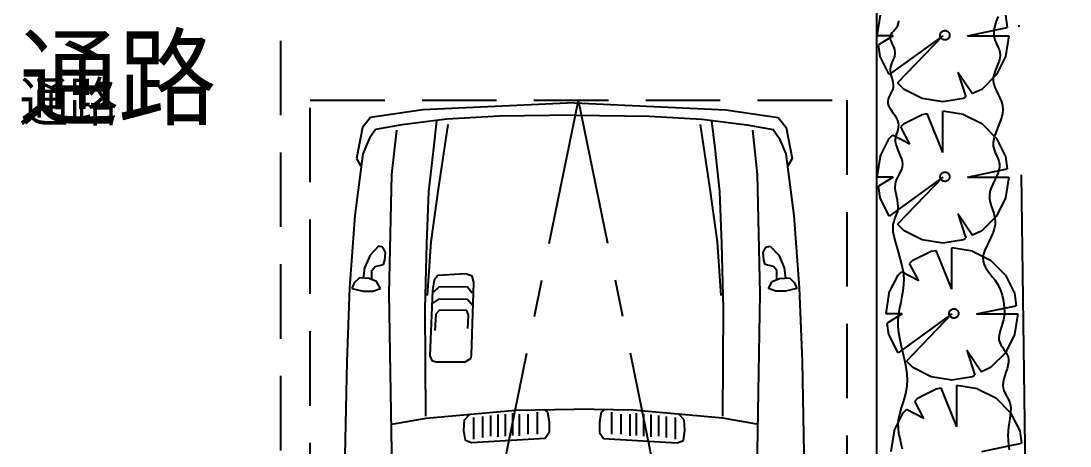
# Model space of a CAD drawing. Header units: millimetres. Extents: x 15495 to 166182, y -39946 to 18307.
# Drawn here: x 57170 to 60689, y -24089 to -22663 of the extents above; entities that cross this region are included whole.
import ezdxf

# ---------------------------------------------------------------- set-up
doc = ezdxf.new("R2010")
doc.units = ezdxf.units.MM
doc.header["$LTSCALE"] = 1000
for name, pattern in [('CENTER', [2, 1.25, -0.25, 0.25, -0.25]), ('DASHED', [0.75, 0.5, -0.25]), ('DIVIDEX2', [2.5, 1, -0.5, 0, -0.5, 0, -0.5])]:
    doc.linetypes.add(name, pattern=pattern)
doc.layers.get('0').update_dxf_attribs({"linetype": 'CONTINUOUS'})
for name, color, linetype in [('1F-A_GARD-100', 3, 'CONTINUOUS'), ('1F-A_GARD-50', 3, 'CONTINUOUS'), ('1F-A_SITE-100', 1, 'DIVIDEX2'), ('1F-A_SITE-50', 1, 'DIVIDEX2'), ('1F-E_TEXT-100', 3, 'CONTINUOUS'), ('1F-E_TEXT-50', 3, 'CONTINUOUS'), ('1F-F_HIDE-100', 12, 'CONTINUOUS'), ('1F-F_HIDE-50', 12, 'CONTINUOUS'), ('1F-H_LINE1-100', 140, 'CONTINUOUS'), ('1F-H_LINE1-50', 140, 'CONTINUOUS')]:
    doc.layers.add(name, color=color, linetype=linetype)
doc.styles.get("Standard").update_dxf_attribs({"font": 'txt.shx', "bigfont": 'bigfont.shx'})

# ---------------------------------------------------------------- blocks, each defined once
blk = doc.blocks.new('CAR')
at = {"layer": '1F-H_LINE1-100', "linetype": 'DASHED', "ltscale": 0.5}
for p, q in [((0, -4400), (0, 0)), ((0, 0), (1800, 0)), ((1800, 0), (1800, -4400))]:
    blk.add_line(p, q, dxfattribs=at)
at = {"layer": '1F-H_LINE1-100', "linetype": 'CENTER', "ltscale": 0.5}
for p in [(0, -4400), (1800, -4400)]:
    blk.add_line(p, (900, 0), dxfattribs=at)
blk = doc.blocks.new('1F-BLOCK_100')
at = {"layer": '1F-A_GARD-100'}
blk.add_line((30000, 4959.01), (30000, 13100), dxfattribs=at)
for points in [[(30406.7, 11931.4), (30400.43, 11915), (30395.48, 11899.5), (30392.59, 11885.16), (30392.27, 11872.15), (30394.13, 11860.32), (30397.49, 11849.45), (30401.71, 11839.3), (30406.13, 11829.66), (30410.09, 11820.29), (30412.95, 11810.97), (30414.05, 11801.48), (30412.95, 11791.63), (30410.06, 11781.43), (30406.01, 11770.93), (30401.44, 11760.18), (30396.97, 11749.22), (30393.22, 11738.12), (30390.84, 11726.91), (30390.44, 11715.66), (30392.44, 11704.38), (30396.38, 11693.03), (30401.57, 11681.52), (30407.34, 11669.79), (30413.02, 11657.76), (30417.91, 11645.35), (30421.34, 11632.49), (30422.64, 11619.1), (30421.34, 11605.16), (30417.91, 11590.81), (30413.02, 11576.26), (30407.34, 11561.71), (30401.57, 11547.36), (30396.38, 11533.41), (30392.44, 11520.07), (30390.44, 11507.53), (30390.83, 11495.93), (30393.19, 11485.14), (30396.85, 11474.95), (30401.17, 11465.16), (30405.49, 11455.57), (30409.15, 11445.98), (30411.51, 11436.19), (30411.9, 11426), (30409.9, 11415.25), (30405.93, 11404.01), (30400.66, 11392.36), (30394.73, 11380.4), (30388.8, 11368.25), (30383.53, 11356), (30379.56, 11343.74), (30377.56, 11331.59), (30377.95, 11319.61), (30380.28, 11307.72), (30383.86, 11295.84), (30388.02, 11283.85), (30392.09, 11271.66), (30395.37, 11259.18), (30397.19, 11246.29), (30396.88, 11232.89), (30393.98, 11218.95), (30389, 11204.6), (30382.65, 11190.05), (30375.68, 11175.5), (30368.81, 11161.15), (30362.77, 11147.2), (30358.28, 11133.86), (30356.09, 11121.32), (30356.71, 11109.71), (30359.85, 11098.86), (30365, 11088.51), (30371.66, 11078.41), (30379.32, 11068.31), (30387.49, 11057.96), (30395.65, 11047.1), (30403.32, 11035.49), (30410.06, 11022.96), (30415.76, 11009.65), (30420.41, 10995.78), (30423.98, 10981.59), (30426.44, 10967.29), (30427.77, 10953.12), (30427.94, 10939.31), (30426.93, 10926.07), (30424.78, 10913.59), (30421.83, 10901.86), (30418.48, 10890.84), (30415.12, 10880.47), (30412.17, 10870.71), (30410.03, 10861.5), (30409.09, 10852.79), (30409.76, 10844.53), (30412.29, 10836.66), (30416.3, 10829.04), (30421.27, 10821.53), (30426.66, 10813.96), (30431.96, 10806.19), (30436.62, 10798.07), (30440.13, 10789.44), (30441.96, 10780.16), (30441.74, 10770.14), (30439.84, 10759.51), (30436.79, 10748.48), (30433.1, 10737.25), (30429.32, 10726.02), (30425.96, 10714.99), (30423.56, 10704.36), (30422.64, 10694.34), (30423.57, 10685.05), (30426.06, 10676.37), (30429.66, 10668.09), (30433.91, 10660.01), (30438.36, 10651.93), (30442.56, 10643.65), (30446.06, 10634.97), (30448.4, 10625.68), (30449.26, 10615.63), (30448.87, 10604.79), (30447.57, 10593.21), (30445.71, 10580.89), (30443.66, 10567.87), (30441.76, 10554.17), (30440.36, 10539.82), (30439.81, 10524.83), (30440.36, 10509.27), (30441.79, 10493.25), (30443.77, 10476.94)], [(30086.81, 10479.4), (30082.28, 10496.97), (30077.97, 10514.54), (30074.46, 10532.06), (30072.3, 10549.46), (30072.05, 10566.7), (30074.09, 10583.74), (30077.95, 10600.73), (30083, 10617.84), (30088.59, 10635.22), (30094.06, 10653.06), (30098.78, 10671.51), (30102.08, 10690.76), (30103.32, 10710.96), (30102.08, 10732.22), (30098.78, 10754.35), (30094.06, 10777.1), (30088.59, 10800.22), (30083, 10823.45), (30077.95, 10846.54), (30074.09, 10869.24), (30072.05, 10891.28), (30072.29, 10912.51), (30074.38, 10933.02), (30077.72, 10953.03), (30081.68, 10972.73), (30085.63, 10992.32), (30088.97, 11011.99), (30091.06, 11031.94), (30091.3, 11052.38), (30089.25, 11073.39), (30085.32, 11094.72), (30080.09, 11115.98), (30074.16, 11136.83), (30068.11, 11156.89), (30062.54, 11175.79), (30058.05, 11193.17), (30055.22, 11208.66), (30054.46, 11222.02), (30055.48, 11233.52), (30057.78, 11243.54), (30060.9, 11252.47), (30064.35, 11260.7), (30067.65, 11268.62), (30070.31, 11276.61), (30071.86, 11285.07), (30071.96, 11294.28), (30070.88, 11304.16), (30069.02, 11314.51), (30066.79, 11325.16), (30064.62, 11335.91), (30062.9, 11346.57), (30062.05, 11356.97), (30062.48, 11366.91), (30064.46, 11376.27), (30067.66, 11385.11), (30071.64, 11393.59), (30075.92, 11401.83), (30080.06, 11409.97), (30083.58, 11418.14), (30086.03, 11426.49), (30086.95, 11435.14), (30086.03, 11444.19), (30083.59, 11453.58), (30080.1, 11463.19), (30076.03, 11472.9), (30071.85, 11482.62), (30068.02, 11492.23), (30065.03, 11501.62), (30063.34, 11510.67), (30063.26, 11519.31), (30064.48, 11527.6), (30066.53, 11535.6), (30068.95, 11543.42), (30071.25, 11551.12), (30072.97, 11558.8), (30073.64, 11566.53), (30072.78, 11574.4), (30070.1, 11582.46), (30065.94, 11590.68), (30060.81, 11598.98), (30055.22, 11607.29), (30049.69, 11615.55), (30044.72, 11623.69), (30040.84, 11631.63), (30038.54, 11639.31), (30038.19, 11646.68), (30039.48, 11653.78), (30041.97, 11660.69), (30045.18, 11667.48), (30048.68, 11674.22), (30051.99, 11680.96), (30054.67, 11687.79), (30056.25, 11694.77), (30056.43, 11701.96), (30055.42, 11709.32), (30053.62, 11716.83), (30051.38, 11724.42), (30049.09, 11732.08), (30047.12, 11739.75), (30045.84, 11747.39), (30045.63, 11754.96), (30046.72, 11762.43), (30048.87, 11769.81), (30051.69, 11777.1), (30054.78, 11784.32), (30057.76, 11791.48), (30060.24, 11798.61), (30061.83, 11805.71), (30062.16, 11812.79), (30060.96, 11819.86), (30058.58, 11826.9), (30055.47, 11833.84), (30052.12, 11840.67), (30048.99, 11847.33), (30046.55, 11853.78), (30045.27, 11859.98), (30045.63, 11865.9), (30047.91, 11871.51), (30051.71, 11876.98), (30056.46, 11882.47), (30061.57, 11888.17), (30066.45, 11894.26), (30070.53, 11900.91), (30073.23, 11908.31), (30073.96, 11916.64)]]:
    blk.add_lwpolyline(points, dxfattribs=at)
at = {"layer": '1F-A_SITE-100'}
blk.add_line((30450, 13900), (30648.11, -767.66), dxfattribs=at)
at = {"layer": '1F-F_HIDE-100', "linetype": 'DASHED', "ltscale": 0.5}
blk.add_line((28000, 12600), (28000, 6900), dxfattribs=at)
at = {"layer": '1F-H_LINE1-100'}
blk.add_blockref('CAR', (28100, 11650), dxfattribs=at)
at = {"layer": '1F-E_TEXT-100'}
blk.add_text('通路', height=300, dxfattribs=at).set_placement((27124.93, 11565))
blk = doc.blocks.new('1F-BLOCK_50')
at = {"layer": '1F-A_GARD-50'}
for p, q in [((30000, 4960), (30000, 13100)), ((30010.93, 11935.9), (29999.84, 11866.6)), ((30432.27, 11935.9), (30437.81, 11894.32)), ((30304.76, 11866.6), (30437.81, 11894.32)), ((30055.28, 11866.6), (29999.84, 11866.6)), ((30055.28, 11866.6), (30005.38, 11836.11)), ((30221.6, 11866.6), (30041.42, 11736.32)), ((30221.6, 11866.6), (30069.14, 11708.6)), ((30212.82, 11868.16), (30212.96, 11870.23)), ((30212.96, 11866.1), (30212.82, 11868.16)), ((30212.96, 11870.23), (30213.36, 11872.26)), ((30213.36, 11864.06), (30212.96, 11866.1)), ((30213.36, 11872.26), (30214.03, 11874.23)), ((30214.03, 11862.1), (30213.36, 11864.06)), ((30214.03, 11874.23), (30214.95, 11876.08)), ((30214.95, 11860.24), (30214.03, 11862.1)), ((30214.95, 11876.08), (30216.1, 11877.81)), ((30216.1, 11858.52), (30214.95, 11860.24)), ((30216.1, 11877.81), (30217.46, 11879.36)), ((30217.46, 11856.96), (30216.1, 11858.52)), ((30217.46, 11879.36), (30219.02, 11880.73)), ((30219.02, 11880.73), (30220.74, 11881.88)), ((30220.74, 11881.88), (30222.6, 11882.8)), ((30222.6, 11882.8), (30224.56, 11883.46)), ((30224.56, 11883.46), (30226.59, 11883.87)), ((30226.59, 11883.87), (30228.66, 11884)), ((30228.66, 11884), (30230.73, 11883.87)), ((30230.73, 11883.87), (30232.76, 11883.46)), ((30232.76, 11883.46), (30234.72, 11882.8)), ((30234.72, 11882.8), (30236.58, 11881.88)), ((30236.58, 11881.88), (30238.31, 11880.73)), ((30238.31, 11880.73), (30239.86, 11879.36)), ((30239.86, 11879.36), (30241.23, 11877.81)), ((30241.23, 11858.52), (30239.86, 11856.96)), ((30241.23, 11877.81), (30242.38, 11876.08)), ((30242.38, 11860.24), (30241.23, 11858.52)), ((30242.38, 11876.08), (30243.3, 11874.23)), ((30243.3, 11862.1), (30242.38, 11860.24)), ((30243.3, 11874.23), (30243.96, 11872.26)), ((30243.96, 11864.06), (30243.3, 11862.1)), ((30243.96, 11872.26), (30244.37, 11870.23)), ((30244.37, 11866.1), (30243.96, 11864.06)), ((30244.37, 11870.23), (30244.5, 11868.16)), ((30244.5, 11868.16), (30244.37, 11866.1)), ((30304.76, 11866.6), (30443.36, 11866.6)), ((30443.36, 11866.6), (30432.27, 11797.3)), ((30010.93, 11797.3), (30005.38, 11836.11)), ((30219.02, 11855.6), (30217.46, 11856.96)), ((30220.74, 11854.45), (30219.02, 11855.6)), ((30222.6, 11853.53), (30220.74, 11854.45)), ((30224.56, 11852.86), (30222.6, 11853.53)), ((30226.59, 11852.46), (30224.56, 11852.86)), ((30228.66, 11852.32), (30226.59, 11852.46)), ((30230.73, 11852.46), (30228.66, 11852.32)), ((30232.76, 11852.86), (30230.73, 11852.46)), ((30234.72, 11853.53), (30232.76, 11852.86)), ((30236.58, 11854.45), (30234.72, 11853.53)), ((30238.31, 11855.6), (30236.58, 11854.45)), ((30239.86, 11856.96), (30238.31, 11855.6)), ((30041.42, 11736.32), (30010.93, 11797.3)), ((30432.27, 11797.3), (30401.78, 11736.32)), ((30271.49, 11744.63), (30321.39, 11672.56)), ((30271.49, 11744.63), (30299.21, 11661.47)), ((30401.78, 11736.32), (30351.88, 11686.42)), ((30091.31, 11686.42), (30069.14, 11708.6)), ((30152.3, 11655.93), (30091.31, 11686.42)), ((30351.88, 11686.42), (30321.39, 11672.56)), ((30221.6, 11644.84), (30152.3, 11655.93)), ((30290.9, 11655.93), (30221.6, 11644.84)), ((30290.9, 11655.93), (30299.21, 11661.47)), ((30290.9, 11602.61), (30221.6, 11613.7)), ((30221.6, 11475.1), (30221.6, 11613.7)), ((30091.31, 11572.12), (30152.3, 11602.61)), ((30152.3, 11602.61), (30168.93, 11605.39)), ((30221.6, 11475.1), (30168.93, 11605.39)), ((30290.9, 11602.61), (30351.88, 11572.12)), ((30091.31, 11572.12), (30080.23, 11561.03)), ((30110.72, 11502.82), (30080.23, 11561.03)), ((30351.88, 11572.12), (30401.78, 11522.23)), ((30010.93, 11461.24), (30041.42, 11522.23)), ((30041.42, 11522.23), (30052.51, 11533.31)), ((30110.72, 11502.82), (30052.51, 11533.31)), ((30401.78, 11522.23), (30432.27, 11461.24)), ((30010.93, 11461.24), (29999.84, 11391.94)), ((30432.27, 11461.24), (30437.81, 11419.66)), ((30214.03, 11399.57), (30214.95, 11401.43)), ((30214.95, 11401.43), (30216.1, 11403.15)), ((30216.1, 11403.15), (30217.46, 11404.71)), ((30217.46, 11404.71), (30219.02, 11406.07)), ((30219.02, 11406.07), (30220.74, 11407.22)), ((30220.74, 11407.22), (30222.6, 11408.14)), ((30222.6, 11408.14), (30224.56, 11408.81)), ((30224.56, 11408.81), (30226.59, 11409.21)), ((30226.59, 11409.21), (30228.66, 11409.35)), ((30228.66, 11409.35), (30230.73, 11409.21)), ((30230.73, 11409.21), (30232.76, 11408.81)), ((30232.76, 11408.81), (30234.72, 11408.14)), ((30234.72, 11408.14), (30236.58, 11407.22)), ((30236.58, 11407.22), (30238.31, 11406.07)), ((30238.31, 11406.07), (30239.86, 11404.71)), ((30239.86, 11404.71), (30241.23, 11403.15)), ((30241.23, 11403.15), (30242.38, 11401.43)), ((30242.38, 11401.43), (30243.3, 11399.57)), ((30304.76, 11391.94), (30437.81, 11419.66)), ((30055.28, 11391.94), (29999.84, 11391.94)), ((30055.28, 11391.94), (30005.38, 11361.45)), ((30221.6, 11391.94), (30041.42, 11261.66)), ((30221.6, 11391.94), (30069.14, 11233.94)), ((30212.82, 11393.51), (30212.96, 11395.57)), ((30212.96, 11391.44), (30212.82, 11393.51)), ((30212.96, 11395.57), (30213.36, 11397.6)), ((30213.36, 11389.41), (30212.96, 11391.44)), ((30213.36, 11397.6), (30214.03, 11399.57)), ((30214.03, 11387.44), (30213.36, 11389.41)), ((30214.95, 11385.59), (30214.03, 11387.44)), ((30216.1, 11383.86), (30214.95, 11385.59)), ((30217.46, 11382.3), (30216.1, 11383.86)), ((30219.02, 11380.94), (30217.46, 11382.3)), ((30220.74, 11379.79), (30219.02, 11380.94)), ((30222.6, 11378.87), (30220.74, 11379.79)), ((30224.56, 11378.21), (30222.6, 11378.87)), ((30226.59, 11377.8), (30224.56, 11378.21)), ((30228.66, 11377.67), (30226.59, 11377.8)), ((30230.73, 11377.8), (30228.66, 11377.67)), ((30232.76, 11378.21), (30230.73, 11377.8)), ((30234.72, 11378.87), (30232.76, 11378.21)), ((30236.58, 11379.79), (30234.72, 11378.87)), ((30238.31, 11380.94), (30236.58, 11379.79)), ((30239.86, 11382.3), (30238.31, 11380.94)), ((30241.23, 11383.86), (30239.86, 11382.3)), ((30242.38, 11385.59), (30241.23, 11383.86)), ((30243.3, 11387.44), (30242.38, 11385.59)), ((30243.3, 11399.57), (30243.96, 11397.6)), ((30243.96, 11389.41), (30243.3, 11387.44)), ((30243.96, 11397.6), (30244.37, 11395.57)), ((30244.37, 11391.44), (30243.96, 11389.41)), ((30244.37, 11395.57), (30244.5, 11393.51)), ((30244.5, 11393.51), (30244.37, 11391.44)), ((30304.76, 11391.94), (30443.36, 11391.94)), ((30443.36, 11391.94), (30432.27, 11322.64)), ((30010.93, 11322.64), (30005.38, 11361.45)), ((30041.42, 11261.66), (30010.93, 11322.64)), ((30432.27, 11322.64), (30401.78, 11261.66)), ((30271.49, 11269.97), (30321.39, 11197.9)), ((30271.49, 11269.97), (30299.21, 11186.81)), ((30401.78, 11261.66), (30351.88, 11211.76)), ((30091.31, 11211.76), (30069.14, 11233.94)), ((30152.3, 11181.27), (30091.31, 11211.76)), ((30351.88, 11211.76), (30321.39, 11197.9)), ((30221.6, 11170.18), (30152.3, 11181.27)), ((30290.9, 11181.27), (30221.6, 11170.18)), ((30320.9, 11143.56), (30251.6, 11154.65)), ((30251.6, 11016.05), (30251.6, 11154.65)), ((30290.9, 11181.27), (30299.21, 11186.81)), ((30121.32, 11113.07), (30182.3, 11143.56)), ((30182.3, 11143.56), (30198.94, 11146.34)), ((30251.6, 11016.05), (30198.94, 11146.34)), ((30320.9, 11143.56), (30381.89, 11113.07)), ((30121.32, 11113.07), (30110.23, 11101.98)), ((30140.72, 11043.77), (30110.23, 11101.98)), ((30381.89, 11113.07), (30431.78, 11063.18)), ((30040.93, 11002.19), (30071.42, 11063.18)), ((30071.42, 11063.18), (30082.51, 11074.26)), ((30140.72, 11043.77), (30082.51, 11074.26)), ((30431.78, 11063.18), (30462.28, 11002.19)), ((30040.93, 11002.19), (30029.84, 10932.89)), ((30462.28, 11002.19), (30467.82, 10960.61)), ((30244.03, 10940.52), (30244.95, 10942.37)), ((30244.95, 10942.37), (30246.1, 10944.1)), ((30246.1, 10944.1), (30247.47, 10945.65)), ((30247.47, 10945.65), (30249.03, 10947.02)), ((30249.03, 10947.02), (30250.75, 10948.17)), ((30250.75, 10948.17), (30252.61, 10949.09)), ((30252.61, 10949.09), (30254.57, 10949.75)), ((30254.57, 10949.75), (30256.6, 10950.16)), ((30256.6, 10950.16), (30258.67, 10950.29)), ((30258.67, 10950.29), (30260.74, 10950.16)), ((30260.74, 10950.16), (30262.77, 10949.75)), ((30262.77, 10949.75), (30264.73, 10949.09)), ((30264.73, 10949.09), (30266.59, 10948.17)), ((30266.59, 10948.17), (30268.31, 10947.02)), ((30268.31, 10947.02), (30269.87, 10945.65)), ((30269.87, 10945.65), (30271.23, 10944.1)), ((30271.23, 10944.1), (30272.39, 10942.37)), ((30272.39, 10942.37), (30273.3, 10940.52)), ((30334.76, 10932.89), (30467.82, 10960.61)), ((30085.28, 10932.89), (30029.84, 10932.89)), ((30085.28, 10932.89), (30035.39, 10902.4)), ((30251.6, 10932.89), (30071.42, 10802.61)), ((30251.6, 10932.89), (30099.14, 10774.89)), ((30242.83, 10934.45), (30242.96, 10936.52)), ((30242.96, 10932.39), (30242.83, 10934.45)), ((30242.96, 10936.52), (30243.37, 10938.55)), ((30243.37, 10930.35), (30242.96, 10932.39)), ((30243.37, 10938.55), (30244.03, 10940.52)), ((30244.03, 10928.39), (30243.37, 10930.35)), ((30244.95, 10926.53), (30244.03, 10928.39)), ((30246.1, 10924.81), (30244.95, 10926.53)), ((30247.47, 10923.25), (30246.1, 10924.81)), ((30249.03, 10921.89), (30247.47, 10923.25)), ((30250.75, 10920.74), (30249.03, 10921.89)), ((30252.61, 10919.82), (30250.75, 10920.74)), ((30254.57, 10919.15), (30252.61, 10919.82)), ((30256.6, 10918.75), (30254.57, 10919.15)), ((30258.67, 10918.61), (30256.6, 10918.75)), ((30260.74, 10918.75), (30258.67, 10918.61)), ((30262.77, 10919.15), (30260.74, 10918.75)), ((30264.73, 10919.82), (30262.77, 10919.15)), ((30266.59, 10920.74), (30264.73, 10919.82)), ((30268.31, 10921.89), (30266.59, 10920.74)), ((30269.87, 10923.25), (30268.31, 10921.89)), ((30271.23, 10924.81), (30269.87, 10923.25)), ((30272.39, 10926.53), (30271.23, 10924.81)), ((30273.3, 10928.39), (30272.39, 10926.53)), ((30273.3, 10940.52), (30273.97, 10938.55)), ((30273.97, 10930.35), (30273.3, 10928.39)), ((30273.97, 10938.55), (30274.37, 10936.52)), ((30274.37, 10932.39), (30273.97, 10930.35)), ((30274.37, 10936.52), (30274.51, 10934.45)), ((30274.51, 10934.45), (30274.37, 10932.39)), ((30334.76, 10932.89), (30473.36, 10932.89)), ((30473.36, 10932.89), (30462.28, 10863.59)), ((30040.93, 10863.59), (30035.39, 10902.4)), ((30071.42, 10802.61), (30040.93, 10863.59)), ((30462.28, 10863.59), (30431.78, 10802.61)), ((30301.5, 10810.92), (30329.22, 10727.76)), ((30301.5, 10810.92), (30351.4, 10738.85)), ((30431.78, 10802.61), (30381.89, 10752.71)), ((30121.32, 10752.71), (30099.14, 10774.89)), ((30182.3, 10722.22), (30121.32, 10752.71)), ((30381.89, 10752.71), (30351.4, 10738.85)), ((30251.6, 10711.13), (30182.3, 10722.22)), ((30320.9, 10722.22), (30251.6, 10711.13)), ((30320.9, 10722.22), (30329.22, 10727.76)), ((30138.44, 10651.24), (30199.43, 10681.73)), ((30199.43, 10681.73), (30216.06, 10684.51)), ((30268.73, 10554.22), (30216.06, 10684.51)), ((30338.03, 10681.73), (30268.73, 10692.82)), ((30268.73, 10554.22), (30268.73, 10692.82)), ((30338.03, 10681.73), (30399.01, 10651.24)), ((30138.44, 10651.24), (30127.35, 10640.15)), ((30157.85, 10581.94), (30127.35, 10640.15)), ((30399.01, 10651.24), (30448.91, 10601.35)), ((30058.05, 10540.36), (30088.55, 10601.35)), ((30088.55, 10601.35), (30099.63, 10612.43)), ((30157.85, 10581.94), (30099.63, 10612.43)), ((30448.91, 10601.35), (30479.4, 10540.36)), ((30058.05, 10540.36), (30046.97, 10471.06)), ((30479.4, 10540.36), (30484.94, 10498.78)), ((30351.89, 10471.06), (30484.94, 10498.78))]:
    blk.add_line(p, q, dxfattribs=at)
at = {"layer": '1F-A_SITE-50'}
blk.add_line((30450, 13900), (30648.01, -767.96), dxfattribs=at)
at = {"layer": '1F-F_HIDE-50', "linetype": 'DASHED', "ltscale": 0.5}
blk.add_line((28000, 12600), (28000, 6900), dxfattribs=at)
at = {"layer": '1F-H_LINE1-50', "ltscale": 0.5}
for p, q in [((28477.68, 11618.35), (28301.91, 11591.78)), ((28985.69, 11641.94), (28477.68, 11618.35)), ((28985.69, 11641.94), (29493.71, 11618.35)), ((29493.71, 11618.35), (29669.48, 11591.78)), ((28301.91, 11591.78), (28275.34, 11559.08)), ((28558.35, 11586.54), (28407.1, 11568.15)), ((28513.9, 11489.2), (28524.12, 11581.18)), ((28734.13, 11596.76), (28558.35, 11586.54)), ((28985.66, 11599.96), (28734.13, 11596.76)), ((28985.73, 11599.96), (29237.26, 11596.76)), ((29237.26, 11596.76), (29413.04, 11586.54)), ((29413.04, 11586.54), (29564.29, 11568.15)), ((29457.49, 11489.2), (29447.27, 11581.18)), ((29669.48, 11591.78), (29696.05, 11559.08)), ((28275.34, 11559.08), (28254.9, 11454.84)), ((28319.22, 11551.8), (28298.78, 11523.18)), ((28407.1, 11568.15), (28319.22, 11551.8)), ((28388.74, 11549.97), (28372.62, 11401.48)), ((28530.25, 11352.26), (28562.95, 11568.91)), ((29441.14, 11352.26), (29408.44, 11568.91)), ((29564.29, 11568.15), (29652.17, 11551.8)), ((29582.65, 11549.97), (29598.77, 11401.48)), ((29652.17, 11551.8), (29672.61, 11523.18)), ((29696.05, 11559.08), (29716.49, 11454.84)), ((28298.78, 11523.18), (28276.29, 11470.04)), ((29672.61, 11523.18), (29695.1, 11470.04)), ((28276.29, 11470.04), (28249.72, 11263.61)), ((28497.55, 11344.08), (28513.9, 11489.2)), ((29473.84, 11344.08), (29457.49, 11489.2)), ((29695.1, 11470.04), (29721.67, 11263.61)), ((28254.9, 11454.84), (28269.2, 11430.31)), ((29716.49, 11454.84), (29702.19, 11430.31)), ((28372.62, 11401.48), (28363.77, 11002.06)), ((29598.77, 11401.48), (29607.62, 11002.06)), ((28491.42, 11168.31), (28497.55, 11344.08)), ((28505.72, 11174.44), (28530.25, 11352.26)), ((29465.67, 11174.44), (29441.14, 11352.26)), ((29479.97, 11168.31), (29473.84, 11344.08)), ((28249.72, 11263.61), (28231.33, 11020.38)), ((29721.67, 11263.61), (29740.06, 11020.38)), ((28328.92, 11160.13), (28300.31, 11130.49)), ((28343.23, 11157.06), (28328.92, 11160.13)), ((28352.43, 11138.67), (28343.23, 11157.06)), ((28485.28, 10951.65), (28491.42, 11168.31)), ((28493.46, 10994.57), (28505.72, 11174.44)), ((29477.93, 10994.57), (29465.67, 11174.44)), ((29486.11, 10951.65), (29479.97, 11168.31)), ((29618.96, 11138.67), (29628.16, 11157.06)), ((29628.16, 11157.06), (29642.47, 11160.13)), ((29642.47, 11160.13), (29671.08, 11130.49)), ((28300.31, 11130.49), (28281.91, 11087.57)), ((28350.39, 11113.12), (28352.43, 11138.67)), ((29621, 11113.12), (29618.96, 11138.67)), ((29671.08, 11130.49), (29689.48, 11087.57)), ((28281.91, 11087.57), (28277.83, 11052.82)), ((28306.44, 11078.37), (28317.68, 11092.68)), ((28317.68, 11092.68), (28345.28, 11098.81)), ((28345.28, 11098.81), (28350.39, 11113.12)), ((29626.11, 11098.81), (29621, 11113.12)), ((29653.71, 11092.68), (29626.11, 11098.81)), ((29664.95, 11078.37), (29653.71, 11092.68)), ((29689.48, 11087.57), (29693.56, 11052.82)), ((28264.54, 11053.85), (28247.17, 11037.49)), ((28297.24, 11051.8), (28264.54, 11053.85)), ((28321.77, 11041.58), (28297.24, 11051.8)), ((28306.44, 11050.78), (28306.44, 11078.37)), ((28527.69, 11062.02), (28515.43, 11046.69)), ((28621.72, 11068.15), (28527.69, 11062.02)), ((28643.18, 11059.98), (28621.72, 11068.15)), ((28648.29, 11038.52), (28643.18, 11059.98)), ((29649.62, 11041.58), (29674.15, 11051.8)), ((29664.95, 11050.78), (29664.95, 11078.37)), ((29674.15, 11051.8), (29706.85, 11053.85)), ((29706.85, 11053.85), (29724.22, 11037.49)), ((28231.33, 11020.38), (28222.13, 10773.07)), ((28247.17, 11037.49), (28238.99, 11018.08)), ((28238.99, 11018.08), (28277.83, 11009.9)), ((28309.51, 11009.9), (28335.06, 11018.08)), ((28335.06, 11018.08), (28321.77, 11041.58)), ((28515.43, 11046.69), (28510.32, 11011.95)), ((28530.76, 11023.19), (28513.39, 11005.81)), ((28625.8, 11024.21), (28530.76, 11023.19)), ((28643.18, 11002.75), (28625.8, 11024.21)), ((28641.13, 10795.29), (28648.29, 11038.52)), ((29636.33, 11018.08), (29649.62, 11041.58)), ((29661.88, 11009.9), (29636.33, 11018.08)), ((29732.4, 11018.08), (29693.56, 11009.9)), ((29724.22, 11037.49), (29732.4, 11018.08)), ((29740.06, 11020.38), (29749.26, 10773.07)), ((28277.83, 11009.9), (28309.51, 11009.9)), ((28363.77, 11002.06), (28374.11, 10373.37)), ((28510.32, 11011.95), (28501.12, 10792.23)), ((28529.74, 10982.31), (28511.34, 10969.02)), ((28626.82, 10981.29), (28529.74, 10982.31)), ((28644.2, 10961.87), (28626.82, 10981.29)), ((29607.62, 11002.06), (29597.28, 10373.37)), ((29693.56, 11009.9), (29661.88, 11009.9)), ((28487.33, 10589.88), (28485.28, 10951.65)), ((28533.83, 10945.52), (28521.56, 10932.23)), ((28624.78, 10944.5), (28533.83, 10945.52)), ((28630.91, 10929.17), (28624.78, 10944.5)), ((29484.06, 10589.88), (29486.11, 10951.65)), ((28521.56, 10932.23), (28517.48, 10877.05)), ((28628.87, 10884.2), (28630.91, 10929.17)), ((28222.13, 10773.07), (28213.95, 10362.24)), ((28501.12, 10792.23), (28507.26, 10776.9)), ((28507.26, 10776.9), (28522.58, 10772.81)), ((28522.58, 10772.81), (28619.67, 10772.81)), ((28619.67, 10772.81), (28639.09, 10785.07)), ((28639.09, 10785.07), (28641.13, 10795.29)), ((29749.26, 10773.07), (29757.44, 10362.24)), ((28488.16, 10583.05), (28787.99, 10610.42)), ((28617.12, 10577.61), (28636.53, 10598.05)), ((28703.98, 10591.92), (28703.98, 10522.43)), ((28729.53, 10594.99), (28729.53, 10520.39)), ((28754.06, 10597.03), (28754.06, 10522.43)), ((28778.59, 10600.1), (28778.59, 10525.5)), ((28787.99, 10610.42), (28985.53, 10613.89)), ((28800.05, 10597.03), (28800.05, 10523.45)), ((28829.68, 10597.03), (28829.68, 10529.58)), ((28861.36, 10603.16), (28861.36, 10529.58)), ((28884.36, 10612.87), (28896.11, 10603.67)), ((28896.11, 10603.67), (28901.73, 10570.46)), ((29183.4, 10610.42), (28985.86, 10613.89)), ((29075.28, 10603.67), (29069.66, 10570.46)), ((29087.03, 10612.87), (29075.28, 10603.67)), ((29110.03, 10603.16), (29110.03, 10529.58)), ((29141.71, 10597.03), (29141.71, 10529.58)), ((29171.34, 10597.03), (29171.34, 10523.45)), ((29483.23, 10583.05), (29183.4, 10610.42)), ((29192.8, 10600.1), (29192.8, 10525.5)), ((29217.33, 10597.03), (29217.33, 10522.43)), ((29241.86, 10594.99), (29241.86, 10520.39)), ((29267.41, 10591.92), (29267.41, 10522.43)), ((29354.27, 10577.61), (29334.86, 10598.05)), ((28373.59, 10563.4), (28488.16, 10583.05)), ((28615.07, 10541.85), (28617.12, 10577.61)), ((28647.77, 10585.79), (28647.77, 10513.23)), ((28677.41, 10588.86), (28677.41, 10518.34)), ((28901.73, 10570.46), (28901.22, 10535.2)), ((29069.66, 10570.46), (29070.17, 10535.2)), ((29293.98, 10588.86), (29293.98, 10518.34)), ((29323.62, 10585.79), (29323.62, 10513.23)), ((29356.32, 10541.85), (29354.27, 10577.61)), ((29597.8, 10563.4), (29483.23, 10583.05)), ((28620.18, 10508.12), (28615.07, 10541.85)), ((28901.22, 10535.2), (28887.93, 10515.28)), ((29070.17, 10535.2), (29083.46, 10515.28)), ((29351.21, 10508.12), (29356.32, 10541.85)), ((28640.62, 10500.97), (28620.18, 10508.12)), ((28887.93, 10515.28), (28640.62, 10500.97)), ((29083.46, 10515.28), (29330.77, 10500.97)), ((29330.77, 10500.97), (29351.21, 10508.12))]:
    blk.add_line(p, q, dxfattribs=at)
at = {"layer": '1F-E_TEXT-50'}
blk.add_text('通路', height=150, dxfattribs=at).set_placement((27124.93, 11565))

msp = doc.modelspace()

# ---------------------------------------------------------------- block references
for name in ['1F-BLOCK_100', '1F-BLOCK_50']:
    msp.add_blockref(name, (30040.7, -34578.7))

doc.saveas('drawing.dxf')
